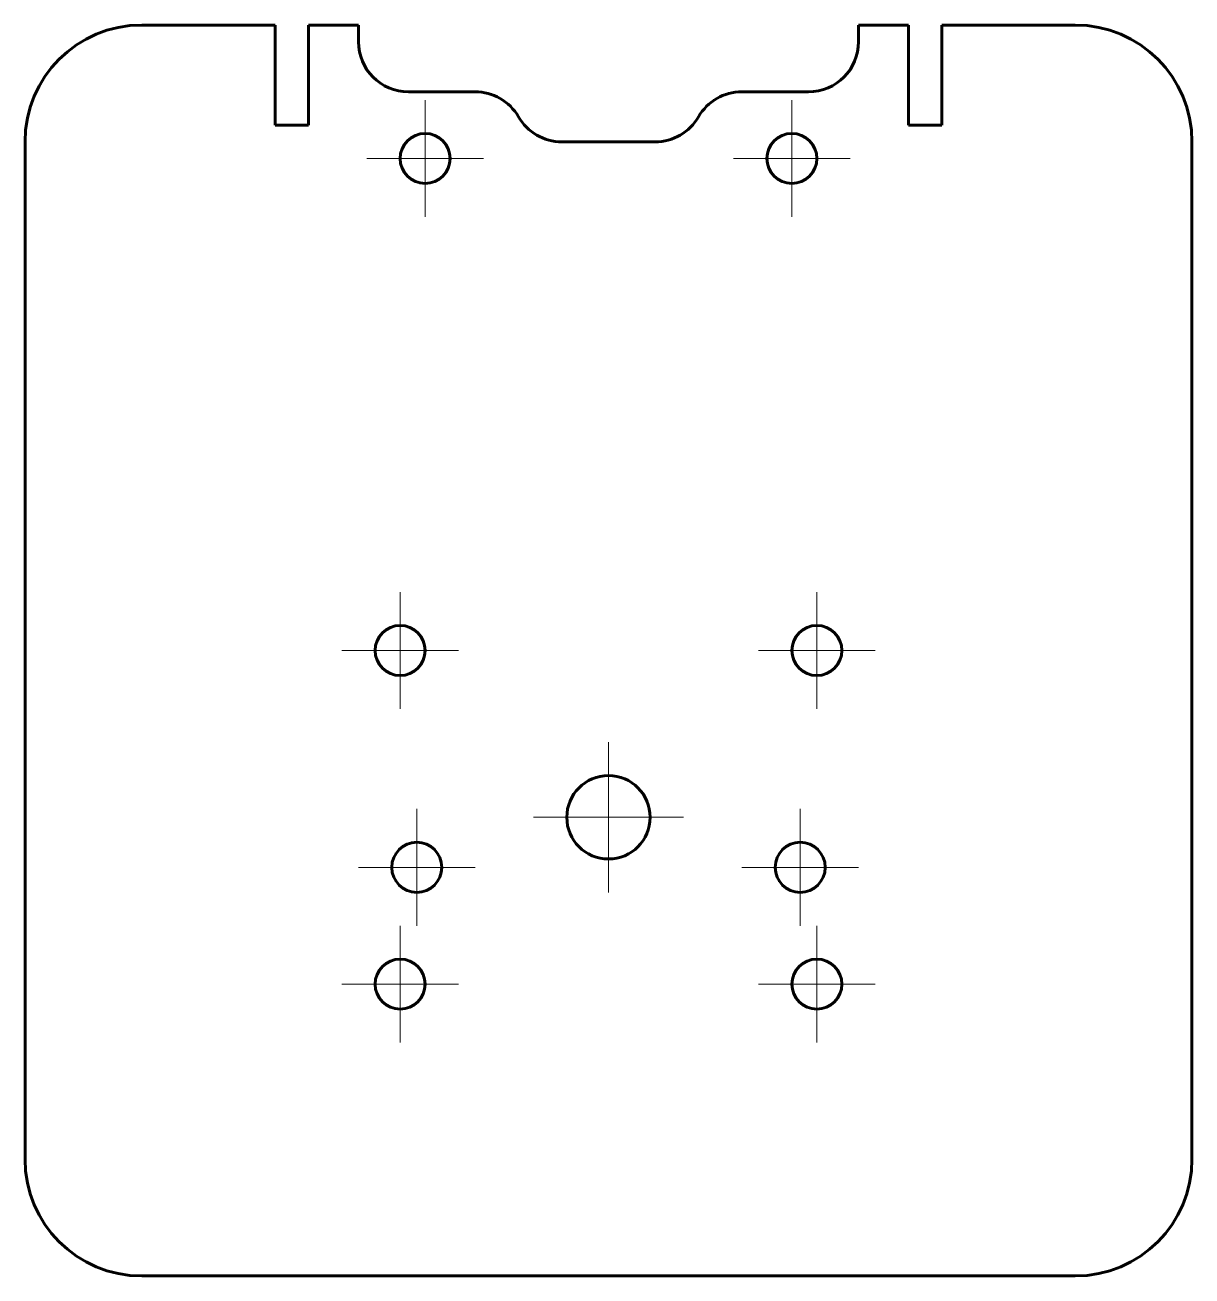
# Model space of a CAD drawing. Header units: millimetres. Extents: x 74.8 to 144.8, y 126.1 to 201.1.
import ezdxf

# ---------------------------------------------------------------- set-up
doc = ezdxf.new("R2010")
doc.units = ezdxf.units.MM
doc.linetypes.add('K5LT_AXLED', pattern=[12, 7.5, -1.5, 1.5, -1.5])
doc.linetypes.add('K5LT_BASIC', pattern=[0])
doc.layers.add('Системный слой', color=7, linetype='Continuous')

# ---------------------------------------------------------------- blocks, each defined once
blk = doc.blocks.new('U0')
at = {"layer": 'Системный слой', "color": 30, "linetype": 'K5LT_AXLED', "lineweight": 18, "true_color": 0xff8000}
for q in [(97.314, 147.107), (93.814, 143.607), (100.814, 143.607), (97.314, 140.107)]:
    blk.add_line((97.314, 143.607), q, dxfattribs=at)
blk = doc.blocks.new('U1')
at = {"layer": 'Системный слой', "color": 30, "linetype": 'K5LT_AXLED', "lineweight": 18, "true_color": 0xff8000}
for q in [(97.314, 167.107), (93.814, 163.607), (100.814, 163.607), (97.314, 160.107)]:
    blk.add_line((97.314, 163.607), q, dxfattribs=at)
blk = doc.blocks.new('U2')
at = {"layer": 'Системный слой', "color": 30, "linetype": 'K5LT_AXLED', "lineweight": 18, "true_color": 0xff8000}
for q in [(98.314, 154.107), (94.814, 150.607), (101.814, 150.607), (98.314, 147.107)]:
    blk.add_line((98.314, 150.607), q, dxfattribs=at)
blk = doc.blocks.new('U3')
at = {"layer": 'Системный слой', "color": 30, "linetype": 'K5LT_AXLED', "lineweight": 18, "true_color": 0xff8000}
for q in [(98.814, 196.607), (95.314, 193.107), (102.314, 193.107), (98.814, 189.607)]:
    blk.add_line((98.814, 193.107), q, dxfattribs=at)
blk = doc.blocks.new('U4')
at = {"layer": 'Системный слой', "color": 30, "linetype": 'K5LT_AXLED', "lineweight": 18, "true_color": 0xff8000}
for q in [(109.814, 158.107), (105.314, 153.607), (114.314, 153.607), (109.814, 149.107)]:
    blk.add_line((109.814, 153.607), q, dxfattribs=at)
blk = doc.blocks.new('U5')
at = {"layer": 'Системный слой', "color": 30, "linetype": 'K5LT_AXLED', "lineweight": 18, "true_color": 0xff8000}
for q in [(120.814, 196.607), (117.314, 193.107), (124.314, 193.107), (120.814, 189.607)]:
    blk.add_line((120.814, 193.107), q, dxfattribs=at)
blk = doc.blocks.new('U6')
at = {"layer": 'Системный слой', "color": 30, "linetype": 'K5LT_AXLED', "lineweight": 18, "true_color": 0xff8000}
for q in [(121.314, 154.107), (117.814, 150.607), (124.814, 150.607), (121.314, 147.107)]:
    blk.add_line((121.314, 150.607), q, dxfattribs=at)
blk = doc.blocks.new('U7')
at = {"layer": 'Системный слой', "color": 30, "linetype": 'K5LT_AXLED', "lineweight": 18, "true_color": 0xff8000}
for q in [(122.314, 147.107), (118.814, 143.607), (125.814, 143.607), (122.314, 140.107)]:
    blk.add_line((122.314, 143.607), q, dxfattribs=at)
blk = doc.blocks.new('U8')
at = {"layer": 'Системный слой', "color": 30, "linetype": 'K5LT_AXLED', "lineweight": 18, "true_color": 0xff8000}
for q in [(122.314, 167.107), (118.814, 163.607), (125.814, 163.607), (122.314, 160.107)]:
    blk.add_line((122.314, 163.607), q, dxfattribs=at)

msp = doc.modelspace()

# ---------------------------------------------------------------- linework, layer by layer
at = {"layer": 'Системный слой', "color": 143, "linetype": 'K5LT_BASIC', "lineweight": 60, "true_color": 0x33acca}
for p, q in [((89.814, 201.107), (81.814, 201.107)), ((89.814, 201.107), (89.814, 195.107)), ((94.814, 201.107), (91.814, 201.107)), ((91.814, 195.107), (91.814, 201.107)), ((94.814, 201.107), (94.814, 200.107)), ((127.814, 201.107), (124.814, 201.107)), ((124.814, 200.107), (124.814, 201.107)), ((127.814, 201.107), (127.814, 195.107)), ((137.814, 201.107), (129.814, 201.107)), ((129.814, 195.107), (129.814, 201.107)), ((97.814, 197.107), (101.814, 197.107)), ((117.814, 197.107), (121.814, 197.107)), ((89.814, 195.107), (91.814, 195.107)), ((127.814, 195.107), (129.814, 195.107)), ((74.814, 194.107), (74.814, 133.107)), ((107.011, 194.107), (112.618, 194.107)), ((144.814, 133.107), (144.814, 194.107)), ((81.814, 126.107), (137.814, 126.107))]:
    msp.add_line(p, q, dxfattribs=at)
for centre, radius in [((98.814, 193.107), 1.5), ((120.814, 193.107), 1.5), ((97.314, 163.607), 1.5), ((122.314, 163.607), 1.5), ((109.814, 153.607), 2.5), ((98.314, 150.607), 1.5), ((121.314, 150.607), 1.5), ((97.314, 143.607), 1.5), ((122.314, 143.607), 1.5)]:
    msp.add_circle(centre, radius, dxfattribs=at)
for centre, radius, start, end in [((81.814, 194.107), 7, 90, 180), ((137.814, 194.107), 7, 0, 90), ((97.814, 200.107), 3, 180, 270), ((121.814, 200.107), 3, 270, 0), ((101.814, 194.107), 3, 30, 90), ((117.814, 194.107), 3, 90, 150), ((107.011, 197.107), 3, 210, 270), ((112.618, 197.107), 3, 270, 330), ((81.814, 133.107), 7, 180, 270), ((137.814, 133.107), 7, 270, 0)]:
    msp.add_arc(centre, radius, start, end, dxfattribs=at)

# ---------------------------------------------------------------- block references
at = {"layer": 'Системный слой'}
for name in ['U3', 'U5', 'U1', 'U8', 'U4', 'U2', 'U6', 'U0', 'U7']:
    msp.add_blockref(name, (0, 0), dxfattribs=at)

doc.saveas('drawing.dxf')
